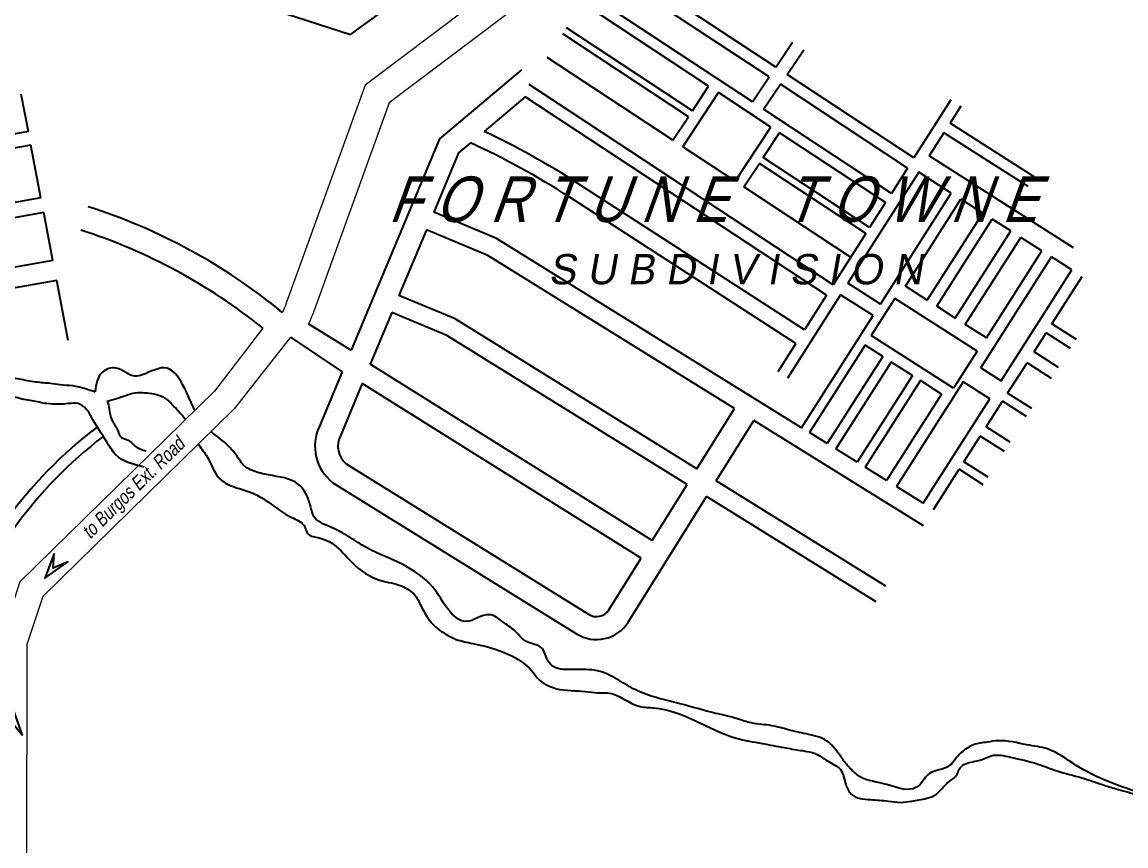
# Model space of a CAD drawing. Header units: inches. Extents: x -1369 to 1198, y -366 to 1398.
# Drawn here: x -461.56 to -441.9, y 1030.02 to 1044.7 of the extents above; entities that cross this region are included whole.
import ezdxf
from ezdxf.enums import TextEntityAlignment as Align

# ---------------------------------------------------------------- set-up
doc = ezdxf.new("R2010")
doc.units = ezdxf.units.IN
doc.header["$MEASUREMENT"] = 0
doc.layers.add('CREEK_RIVER', color=7, linetype='Continuous')
doc.layers.add('ROAD', color=8, linetype='Continuous', lineweight=20)
doc.layers.add('SUBDIVIDION', color=8, linetype='Continuous', lineweight=25)
doc.styles.add('LOT_NO', font='ARIALN.TTF', dxfattribs={"width": 1.5, "height": 1})
doc.styles.add('PX-0', font='leroy')

msp = doc.modelspace()

# ---------------------------------------------------------------- linework, layer by layer
at = {"layer": 'CREEK_RIVER', "color": 8}
for points, knots in [([(-458.4863, 1037.7847), (-458.4894, 1037.791), (-458.5515, 1037.9169), (-458.6588, 1038.1785), (-458.9446, 1038.6711), (-459.3149, 1038.4409), (-459.6302, 1038.3541), (-459.833, 1038.5972), (-460.2112, 1038.4724), (-460.2439, 1038.2472), (-460.2634, 1038.1136)], [0.0659930602, 0.0659930602, 0.0659930602, 0.0659930602, 0.066063825, 0.0674113904, 0.0690276205, 0.0705493215, 0.0709646691, 0.0722052724, 0.0730556795, 0.0742985698, 0.0742985698, 0.0742985698, 0.0742985698]), ([(-464.3988, 1038.1113), (-464.1453, 1038.0689), (-463.7382, 1038.0008), (-463.139, 1037.9646), (-462.9926, 1038.2532), (-462.7855, 1038.3652), (-462.5138, 1038.4255), (-462.0898, 1038.4102), (-461.6727, 1038.3575), (-461.2991, 1038.2815), (-461.0473, 1038.2703), (-460.8243, 1038.2353), (-460.5926, 1038.222), (-460.4151, 1038.1649), (-460.2919, 1038.1242), (-460.2634, 1038.1136)], [0, 0, 0, 0, 0.002682343, 0.004306443, 0.005159771, 0.005627953, 0.006621267, 0.007906192, 0.009848567, 0.010825533, 0.011712561, 0.01236002, 0.013087235, 0.014002837, 0.01428697, 0.01428697, 0.01428697, 0.01428697]), ([(-460.0468, 1037.9481), (-459.9369, 1037.9792), (-459.7701, 1038.0264), (-459.5502, 1038.1082), (-459.3242, 1038.095), (-459.0253, 1038.0565), (-458.8265, 1037.8133), (-458.6914, 1037.6775), (-458.6542, 1037.6199)], [0, 0, 0, 0, 0.0011469233, 0.0017399196, 0.0023101322, 0.0033968942, 0.0046074627, 0.0053024323, 0.0053024323, 0.0053024323, 0.0053024323]), ([(-460.0468, 1037.9481), (-460.0282, 1037.9055), (-460.0089, 1037.7865), (-459.9814, 1037.6068), (-459.8587, 1037.4669), (-459.8256, 1037.2819), (-459.6431, 1037.2642), (-459.5437, 1037.1144), (-459.4219, 1037.0779), (-459.3618, 1037.0599)], [0.015222352, 0.015222352, 0.015222352, 0.015222352, 0.0157025519, 0.0163643295, 0.0170114295, 0.0175498356, 0.017982258, 0.0186092925, 0.0192208319, 0.0192208319, 0.0192208319, 0.0192208319]), ([(-441.5847, 1030.9416), (-441.9974, 1031.0808), (-442.5973, 1031.2832), (-443.2129, 1031.7664), (-443.7119, 1031.8154), (-444.069, 1031.9218), (-444.3871, 1031.864), (-444.6158, 1031.8426), (-444.7904, 1031.7216), (-444.9169, 1031.6009), (-444.9933, 1031.4724), (-445.1688, 1031.3758), (-445.3678, 1031.3548), (-445.5033, 1031.2087), (-445.5707, 1031.0883), (-445.8047, 1030.98), (-446.1653, 1031.148), (-446.578, 1031.1776), (-446.8107, 1031.3953), (-446.9928, 1031.6146), (-447.1779, 1031.9328), (-447.5808, 1032.0115), (-447.9065, 1032.0826), (-448.2266, 1032.1824), (-448.5403, 1032.1861), (-448.8635, 1032.3073), (-449.2938, 1032.3944), (-449.7855, 1032.5456), (-450.2841, 1032.6568), (-450.6658, 1032.8021), (-450.9737, 1033.0035), (-451.2721, 1033.154), (-451.5483, 1033.1645), (-451.8052, 1033.1653), (-452.0685, 1033.1494), (-452.2296, 1033.3496), (-452.2745, 1033.6128), (-452.5969, 1033.6134), (-452.7592, 1033.8543), (-452.979, 1033.9878), (-453.2714, 1034.243), (-453.6527, 1033.8986), (-454.0255, 1034.2614), (-454.2451, 1034.7128), (-454.8269, 1035.0877), (-455.3886, 1035.286), (-455.7831, 1035.5677), (-456.0738, 1035.7072), (-456.3676, 1035.822), (-456.4233, 1036.0731), (-456.4801, 1036.2723), (-456.691, 1036.5716), (-457.0908, 1036.6036), (-457.4185, 1036.6876), (-457.6088, 1036.7743), (-457.7228, 1036.9554), (-457.8928, 1037.1785), (-458.0931, 1037.3174), (-458.196, 1037.4051)], [0, 0, 0, 0, 0.004342118, 0.006311988, 0.007558036, 0.009286022, 0.009942758, 0.010773453, 0.011541777, 0.012002409, 0.012523765, 0.012998659, 0.013952026, 0.014412659, 0.014934015, 0.01529826, 0.016865124, 0.018565938, 0.019316718, 0.019952653, 0.021454045, 0.02274193, 0.023828687, 0.024836232, 0.026068921, 0.026919322, 0.028262721, 0.030455965, 0.032056302, 0.033372183, 0.034503633, 0.035744237, 0.036643978, 0.037214191, 0.038366178, 0.039002113, 0.039622098, 0.04078826, 0.041479211, 0.042407722, 0.04342823, 0.044871603, 0.046159273, 0.047740126, 0.0500693, 0.052692115, 0.053753985, 0.054846709, 0.056021263, 0.05653611, 0.057308384, 0.058122585, 0.060003085, 0.060931816, 0.061588438, 0.061995541, 0.063038256, 0.064387328, 0.064387328, 0.064387328, 0.064387328]), ([(-458.4236, 1037.1817), (-458.4151, 1037.1692), (-458.3565, 1037.084), (-458.2508, 1036.942), (-458.167, 1036.7511), (-458.0618, 1036.5557), (-457.8823, 1036.4446), (-457.6475, 1036.3753), (-457.4155, 1036.3011), (-457.1134, 1036.107), (-456.8484, 1035.8951), (-456.53, 1035.7824), (-456.4869, 1035.5396), (-456.2316, 1035.5134), (-455.9455, 1035.3804), (-455.6705, 1035.01), (-455.2533, 1034.7369), (-454.825, 1034.6893), (-454.5477, 1034.511), (-454.4223, 1034.2076), (-454.2598, 1033.953), (-454.0229, 1033.7941), (-453.8064, 1033.6787), (-453.4136, 1033.6091), (-452.9405, 1033.4815), (-452.5459, 1033.241), (-452.3474, 1032.9461), (-452.0089, 1032.7689), (-451.6268, 1032.7983), (-451.3288, 1032.7392), (-450.9799, 1032.7775), (-450.6903, 1032.4838), (-449.8595, 1032.4921), (-449.2063, 1031.9817), (-448.403, 1031.8524), (-448.0199, 1031.7758), (-447.6949, 1031.7221), (-447.411, 1031.6813), (-447.2055, 1031.5122), (-446.9398, 1031.407), (-446.9107, 1031.1371), (-446.7811, 1030.8716), (-446.4509, 1030.8404), (-446.1637, 1030.8315), (-445.9179, 1030.781), (-445.6892, 1030.8267), (-445.4742, 1030.8529), (-445.2791, 1030.9209), (-445.1694, 1031.0487), (-445.0664, 1031.1651), (-444.9045, 1031.2513), (-444.8548, 1031.481), (-444.6125, 1031.5196), (-444.4331, 1031.5649), (-444.2344, 1031.6674), (-443.896, 1031.5843), (-443.5084, 1031.5074), (-443.0981, 1031.3347), (-442.7037, 1031.2515), (-442.3606, 1031.1226), (-442.0982, 1031.0454), (-441.8948, 1030.9905), (-441.7342, 1030.9345), (-441.6257, 1030.9397), (-441.5847, 1030.9416)], [0.006954451, 0.006954451, 0.006954451, 0.006954451, 0.007105922, 0.007986583, 0.008714746, 0.009189469, 0.010183562, 0.010698715, 0.011652089, 0.012601871, 0.014250925, 0.015131839, 0.01567796, 0.016373883, 0.017358028, 0.018855082, 0.020866558, 0.02213108, 0.023125173, 0.023963369, 0.025364157, 0.026064717, 0.026793202, 0.027800754, 0.030016533, 0.031711169, 0.032232525, 0.033545778, 0.035264145, 0.036001782, 0.036571995, 0.038689698, 0.039508347, 0.044713624, 0.04629522, 0.047621244, 0.048612219, 0.049619765, 0.050388089, 0.051269003, 0.052221835, 0.052878209, 0.054064203, 0.055126298, 0.055863929, 0.056520666, 0.057431387, 0.058051688, 0.058512321, 0.059088109, 0.059609548, 0.060265929, 0.061143181, 0.061736179, 0.062174801, 0.063318127, 0.064997379, 0.066208251, 0.067729947, 0.069017838, 0.069868239, 0.070461236, 0.071132935, 0.071540235, 0.071540235, 0.071540235, 0.071540235])]:
    msp.add_open_spline(points, degree=3, knots=knots, dxfattribs=at)
msp.add_spline([(-459.3859, 1036.771), (-459.8918, 1036.9876), (-460.0605, 1037.2284), (-460.3014, 1037.6136), (-460.4218, 1037.8062), (-460.5664, 1037.9025), (-460.735, 1037.9025), (-461.1205, 1037.9025), (-461.3855, 1037.9506), (-461.5301, 1037.9747), (-461.8192, 1038.0228), (-461.9156, 1037.9988), (-462.1565, 1037.9747), (-462.3251, 1037.9747), (-462.4697, 1038.0228), (-462.6142, 1038.0228), (-462.7347, 1037.9747), (-462.8552, 1037.8302), (-462.9275, 1037.6858), (-463.1684, 1037.6376), (-463.2647, 1037.5654), (-463.337, 1037.4932), (-463.5057, 1037.421), (-463.6261, 1037.421), (-463.843, 1037.4691), (-463.9875, 1037.4691), (-464.4453, 1037.5414), (-464.7585, 1037.5654), (-464.8789, 1037.5895), (-465.144, 1037.6376), (-465.5053, 1037.7099), (-465.6499, 1037.7339), (-465.7704, 1037.8784), (-465.8301, 1038.0408)], degree=3, dxfattribs=at)
at = {"layer": 'ROAD', "color": 8}
for points in [[(-443.9153, 1050.8519), (-451.1599, 1046.8167), (-455.4516, 1043.5777), (-456.8351, 1039.7556, -0.0198327), (-456.9274, 1039.5291)], [(-444.1195, 1050.3808), (-450.8899, 1046.3811), (-455.0233, 1043.2616), (-456.3552, 1039.5819, -0.0195219), (-456.4609, 1039.322)]]:
    msp.add_lwpolyline(points, format="xyb", dxfattribs=at)
for points in [[(-457.2716, 1039.2445), (-458.1381, 1038.1264), (-461.605, 1034.7244), (-461.9805, 1033.5986), (-461.9806, 1033.5426)], [(-456.7815, 1039.0884), (-457.783, 1037.8104), (-461.1912, 1034.466), (-461.4768, 1033.61)], [(-461.4768, 1033.61), (-461.4853, 1029.673)]]:
    msp.add_lwpolyline(points, dxfattribs=at)
at = {"layer": 'SUBDIVIDION', "color": 8}
for p, q in [((-455.7125, 1044.4785), (-451.7556, 1047.3599)), ((-459.9276, 1045.8494), (-455.7125, 1044.4785)), ((-448.253, 1043.7241), (-451.1709, 1045.6469)), ((-448.1333, 1043.9015), (-451.0531, 1045.8255)), ((-448.5517, 1043.2818), (-451.4645, 1045.2012)), ((-449.3317, 1043.5613), (-451.5722, 1045.0378)), ((-449.6912, 1043.0156), (-451.9318, 1044.4921)), ((-449.6213, 1043.1217), (-451.8619, 1044.5982)), ((-448.1333, 1043.9015), (-447.8363, 1044.3413)), ((-449.9678, 1042.5958), (-452.2084, 1044.0723)), ((-447.934, 1043.7701), (-447.6385, 1044.2078)), ((-448.5517, 1043.2818), (-448.253, 1043.7241)), ((-445.6737, 1042.2807), (-447.934, 1043.7701)), ((-447.114, 1040.0201), (-452.5279, 1043.5876)), ((-449.6213, 1043.1217), (-449.3317, 1043.5613)), ((-448.3539, 1043.1482), (-448.0537, 1043.5928)), ((-445.7887, 1042.1003), (-448.0537, 1043.5928)), ((-461.4518, 1042.7499), (-461.5795, 1043.4199)), ((-447.2322, 1039.8346), (-452.6004, 1043.3721)), ((-449.793, 1042.4806), (-449.1568, 1043.446)), ((-448.2248, 1042.8319), (-449.1568, 1043.446)), ((-445.0153, 1043.3142), (-445.6737, 1042.2807)), ((-446.0755, 1041.6501), (-448.3524, 1043.1505)), ((-444.8393, 1043.2021), (-445.0311, 1042.9009)), ((-449.9678, 1042.5958), (-449.6912, 1043.0156)), ((-443.5318, 1041.9457), (-445.0311, 1042.9009)), ((-448.861, 1041.8664), (-448.2248, 1042.8319)), ((-448.359, 1042.2899), (-448.0693, 1042.7295)), ((-446.1807, 1041.485), (-448.0693, 1042.7295)), ((-445.14, 1042.73), (-445.4032, 1042.3169)), ((-443.6407, 1041.7748), (-445.14, 1042.73)), ((-461.2271, 1041.5717), (-461.4058, 1042.5087)), ((-448.861, 1041.8664), (-449.793, 1042.4806)), ((-442.8347, 1040.6806), (-445.4032, 1042.3169)), ((-448.7055, 1041.764), (-448.4289, 1042.1838)), ((-446.5319, 1040.9337), (-448.4289, 1042.1838)), ((-446.4636, 1041.0409), (-448.359, 1042.2899)), ((-445.5894, 1042.0245), (-446.8496, 1040.0466)), ((-445.7887, 1042.1003), (-446.0755, 1041.6501)), ((-445.0104, 1041.6557), (-445.5894, 1042.0245)), ((-446.802, 1040.5097), (-448.7055, 1041.764)), ((-446.2706, 1039.6777), (-445.0104, 1041.6557)), ((-445.8273, 1039.9938), (-444.8384, 1041.546)), ((-444.4488, 1041.2978), (-444.8384, 1041.546)), ((-446.1807, 1041.485), (-446.4636, 1041.0409)), ((-461.0134, 1040.4513), (-461.1765, 1041.3068)), ((-445.4378, 1039.7456), (-444.4488, 1041.2978)), ((-445.2677, 1039.6373), (-444.2788, 1041.1895)), ((-443.949, 1040.9794), (-444.2788, 1041.1895)), ((-446.5319, 1040.9337), (-447.114, 1040.0201)), ((-444.9379, 1039.4272), (-443.949, 1040.9794)), ((-444.7593, 1039.3133), (-443.7703, 1040.8656)), ((-443.3946, 1040.6262), (-443.7703, 1040.8656)), ((-444.3835, 1039.0739), (-443.3946, 1040.6262)), ((-461.0134, 1040.4513), (-465.8682, 1039.6033)), ((-444.4852, 1038.5403), (-443.2251, 1040.5182)), ((-442.8609, 1040.2861), (-443.2251, 1040.5182)), ((-444.121, 1038.3082), (-442.8609, 1040.2861)), ((-443.2179, 1039.3239), (-442.6787, 1040.1701)), ((-460.9457, 1040.0965), (-465.4749, 1039.3054)), ((-460.7417, 1039.027), (-460.9457, 1040.0965)), ((-446.2706, 1039.6777), (-446.8496, 1040.0466)), ((-445.4378, 1039.7456), (-445.8273, 1039.9938)), ((-446.9806, 1039.8409), (-447.9256, 1038.3577)), ((-447.2322, 1039.8346), (-447.6266, 1039.2154)), ((-446.4016, 1039.4721), (-446.9806, 1039.8409)), ((-446.0152, 1039.7731), (-446.4352, 1039.1139)), ((-444.5484, 1038.8386), (-446.0152, 1039.7731)), ((-444.9379, 1039.4272), (-445.2677, 1039.6373)), ((-447.6751, 1037.4732), (-446.4016, 1039.4721)), ((-456.4609, 1039.322), (-455.7001, 1038.8533)), ((-444.3835, 1039.0739), (-444.7593, 1039.3133)), ((-443.5349, 1038.8263), (-443.3216, 1039.1611)), ((-442.885, 1038.8829), (-443.3216, 1039.1611)), ((-442.7813, 1039.0457), (-443.2179, 1039.3239)), ((-456.7815, 1039.0884), (-455.8603, 1038.4695)), ((-447.7808, 1038.9735), (-448.1017, 1038.4698)), ((-444.9684, 1038.1794), (-446.4352, 1039.1139)), ((-446.5451, 1038.9413), (-447.5356, 1037.3867)), ((-446.2299, 1038.7405), (-446.5451, 1038.9413)), ((-444.5484, 1038.8386), (-444.9684, 1038.1794)), ((-443.0983, 1038.5481), (-443.5349, 1038.8263)), ((-450.3389, 1035.4621), (-455.3603, 1038.606)), ((-446.2299, 1038.7405), (-447.218, 1037.1896)), ((-446.0775, 1038.6434), (-447.0644, 1037.0942)), ((-445.7019, 1038.4041), (-446.0775, 1038.6434)), ((-444.0059, 1038.087), (-443.66, 1038.6299)), ((-443.2234, 1038.3517), (-443.66, 1038.6299)), ((-445.7019, 1038.4041), (-446.686, 1036.8593)), ((-444.4852, 1038.5403), (-444.121, 1038.3082)), ((-450.5348, 1035.1474), (-455.5051, 1038.2593)), ((-445.5593, 1038.3133), (-446.5424, 1036.7702)), ((-444.7965, 1038.2903), (-445.9852, 1036.4244)), ((-445.1808, 1038.0721), (-445.5593, 1038.3133)), ((-444.3242, 1037.9893), (-444.7965, 1038.2903)), ((-445.1808, 1038.0721), (-446.161, 1036.5335)), ((-445.5094, 1036.129), (-444.3242, 1037.9893)), ((-443.5766, 1037.8135), (-444.0059, 1038.087)), ((-444.3868, 1037.4892), (-444.0956, 1037.9463)), ((-443.6662, 1037.6727), (-444.0956, 1037.9463)), ((-443.9575, 1037.2156), (-444.3868, 1037.4892)), ((-444.7842, 1036.8654), (-444.4918, 1037.3243)), ((-444.0625, 1037.0507), (-444.4918, 1037.3243)), ((-444.3549, 1036.5918), (-444.7842, 1036.8654)), ((-445.3259, 1036.0152), (-444.8696, 1036.7313)), ((-444.4403, 1036.4578), (-444.8696, 1036.7313))]:
    msp.add_line(p, q, dxfattribs=at)
for points in [[(-452.6638, 1043.8531), (-454.1267, 1042.6221), (-455.7001, 1038.8533)], [(-452.6004, 1043.3721), (-453.3341, 1042.7547)], [(-461.4518, 1042.7499), (-466.1426, 1041.9128), (-467.0668, 1041.7205)], [(-461.4058, 1042.5087), (-466.096, 1041.6718), (-467.0227, 1041.4789)], [(-453.5765, 1042.5508), (-453.7876, 1042.3731), (-454.2298, 1041.3139)], [(-461.2271, 1041.5717), (-465.915, 1040.7352), (-466.8208, 1040.5467)], [(-461.1765, 1041.3068), (-465.8639, 1040.4704), (-466.6966, 1040.2971)], [(-447.6751, 1037.4732), (-453.1093, 1040.8461), (-454.2298, 1041.3139)], [(-454.3613, 1040.999), (-454.8495, 1039.8297)], [(-448.8735, 1037.8155), (-453.2659, 1040.5417), (-454.3613, 1040.999)], [(-449.5433, 1036.7398), (-453.8479, 1039.4115), (-454.8495, 1039.8297)], [(-454.9757, 1039.5274), (-455.3603, 1038.606)], [(-449.7164, 1036.4617), (-453.9983, 1039.1193), (-454.9757, 1039.5274)], [(-449.5433, 1036.7398), (-448.8735, 1037.8155)], [(-449.1959, 1036.5242), (-448.5261, 1037.5999)], [(-445.5044, 1035.7244), (-448.5261, 1037.5999)], [(-447.218, 1037.1896), (-447.5356, 1037.3867)], [(-446.686, 1036.8593), (-447.0644, 1037.0942)], [(-446.161, 1036.5335), (-446.5424, 1036.7702)], [(-450.3389, 1035.4621), (-449.7164, 1036.4617)], [(-446.1727, 1034.6478), (-449.1959, 1036.5242)], [(-445.5094, 1036.129), (-445.9852, 1036.4244)], [(-446.3454, 1034.3694), (-449.3691, 1036.2461)]]:
    msp.add_lwpolyline(points, dxfattribs=at)
for points in [[(-447.6266, 1039.2154), (-451.6625, 1041.8278, 0.0341056), (-453.3341, 1042.7547, 0.0341056)], [(-447.7808, 1038.9735), (-451.8184, 1041.587, 0.036528), (-453.5765, 1042.5508, 0.036528)], [(-455.8603, 1038.4695), (-456.2655, 1037.499, 0.3530819), (-456.026, 1036.4926), (-451.6885, 1033.7998, 0.4076186), (-450.7646, 1034.005), (-449.3691, 1036.2461)], [(-455.5051, 1038.2593), (-455.8928, 1037.3305, 0.346982), (-455.7894, 1036.827), (-451.4729, 1034.1471, 0.4039934), (-451.1088, 1034.2256), (-450.5348, 1035.1474)]]:
    msp.add_lwpolyline(points, format="xyb", dxfattribs=at)
for points in [[(-460.9904, 1035.2335), (-461.1607, 1034.7903), (-460.7458, 1035.0825), (-461.0124, 1034.9681)], [(-461.8586, 1032.0221), (-461.7279, 1032.4607), (-461.5598, 1031.9941), (-461.7185, 1032.1807)]]:
    msp.add_lwpolyline(points, close=True, dxfattribs=at)
for centre, radius, start, end in [((-463.6091, 1031.3777), 10.54, 50.65842, 72.18084), ((-463.6091, 1031.3777), 10.102, 51.14488, 72.18084), ((-455.4782, 1031.2381), 7.8464, 127.22953, 161.6595), ((-455.4782, 1031.2381), 7.6483, 127.34245, 161.43857)]:
    msp.add_arc(centre, radius, start, end, dxfattribs=at)

# ---------------------------------------------------------------- texts
for s, height, style, oblique, p in [('F O R T U N E    T O W N E', 0.81, 'LOT_NO', 20, (-449.2673, 1040.8974)), ('S U B D I V I S I O N', 0.54, 'PX-0', 10, (-448.8545, 1039.8662))]:
    msp.add_text(s, height=height, dxfattribs=dict(at, style=style, oblique=oblique)).set_placement(p, align=Align.BOTTOM_CENTER)
at = {"layer": 'SUBDIVIDION', "color": 8, "style": 'PX-0', "oblique": 10, "width": 0.8}
msp.add_text('to Burgos Ext. Road', height=0.25, rotation=44.45841, dxfattribs=at).set_placement((-459.444, 1036.2626), align=Align.BOTTOM_CENTER)

doc.saveas('drawing.dxf')
